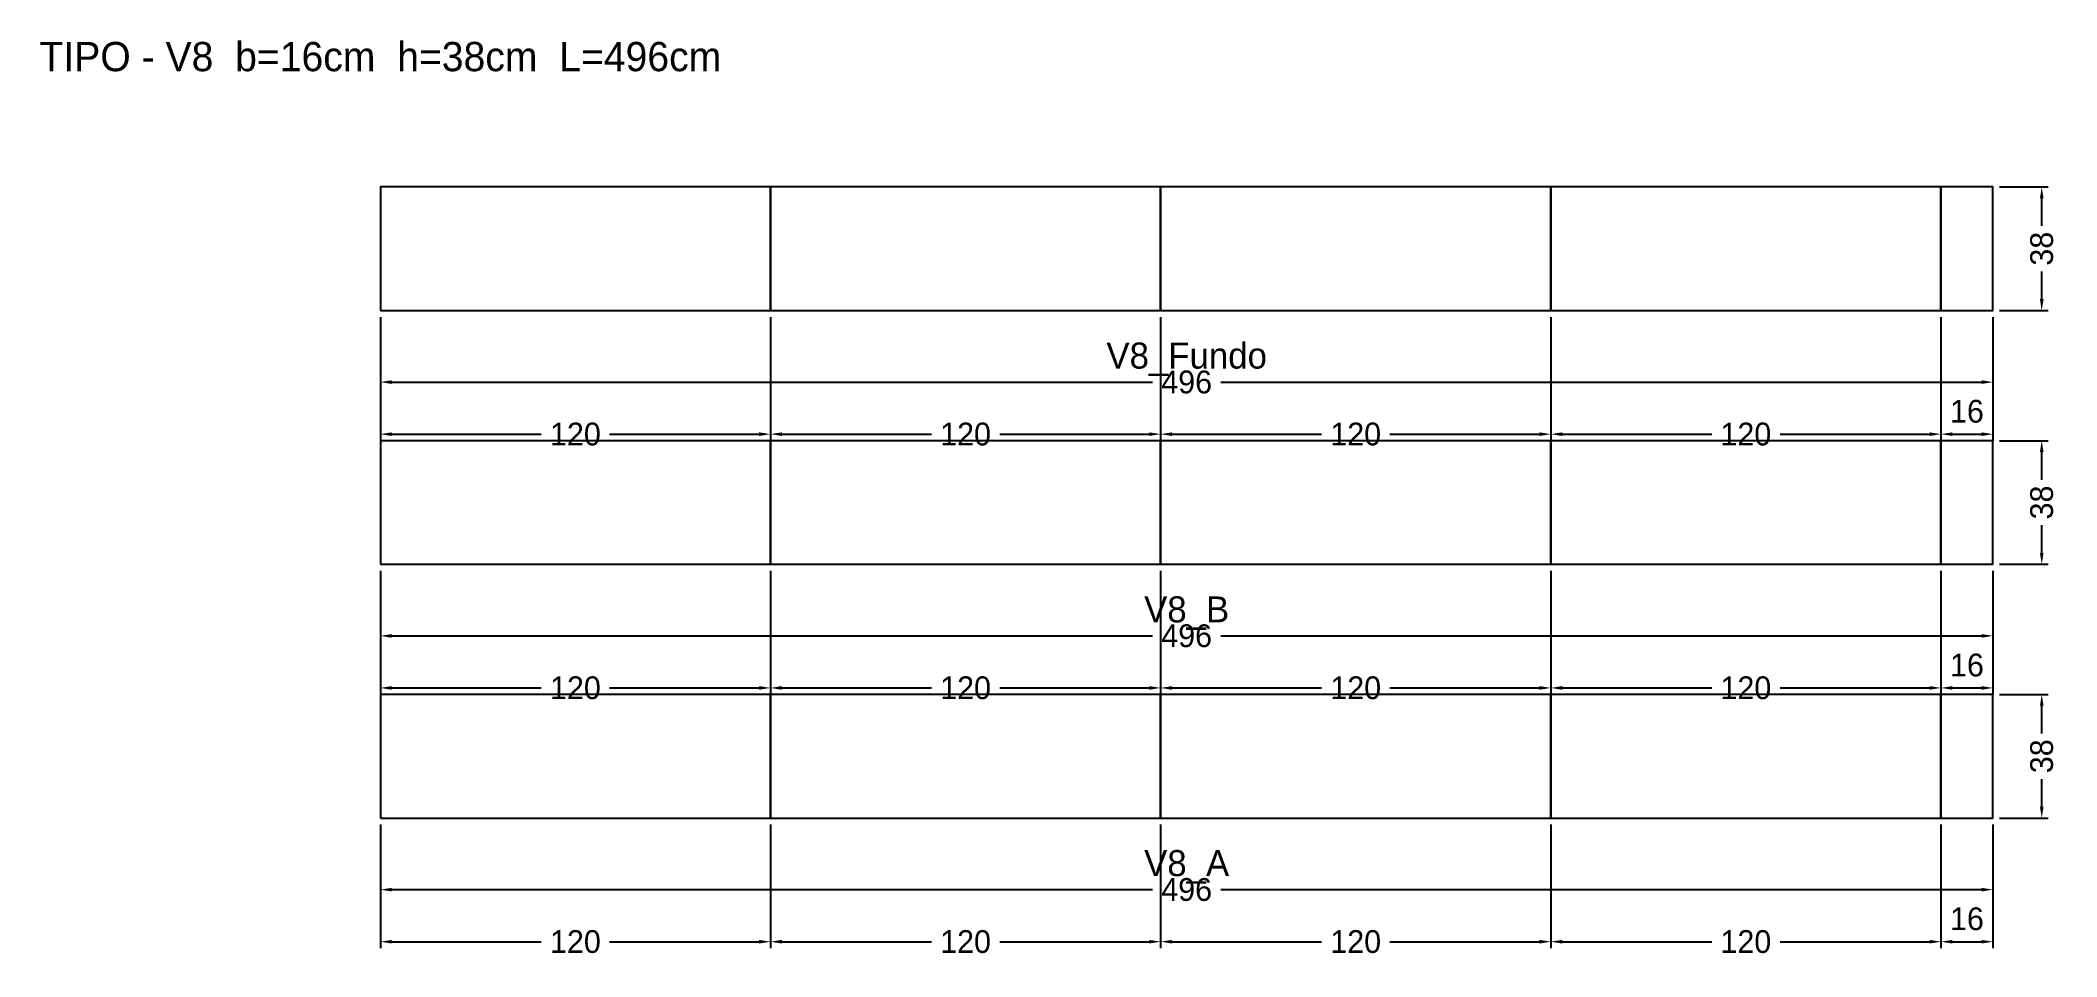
# Model space of a CAD drawing. Header units: metres. Extents: x -105 to 516, y -43 to 239.
import ezdxf

# ---------------------------------------------------------------- set-up
doc = ezdxf.new("R2010")
doc.units = ezdxf.units.M
for name, color, linetype in [('COTA', 3, 'Continuous'), ('NOMENCLATURA', 2, 'Continuous'), ('Paineis', 7, 'Continuous'), ('Texto Secao', 2, 'Continuous')]:
    doc.layers.add(name, color=color, linetype=linetype)
doc.dimstyles.new('COTA_VIG', dxfattribs={"dimtxt": 7, "dimasz": 3.5, "dimexe": 2, "dimexo": 2, "dimgap": 1.5, "dimtad": 1, "dimdec": 1, "dimcen": 2.5, "dimclrd": 3, "dimclre": 3, "dimclrt": 3, "dimazin": 3, "dimtfac": 1, "dimtmove": 0, "dimatfit": 3})

# ---------------------------------------------------------------- blocks, each defined once
blk = doc.blocks.new('_CLOSEDFILLED')
at = {"color": 0, "linetype": 'BYBLOCK'}
blk.add_solid([(-1, 0.16), (0, 0), (-1, -0.16)], dxfattribs=at)
blk = doc.blocks.new('*D1')
at = {"color": 3}
for p, q in [((0, -2), (0, -24)), ((496, -2), (496, -24)), ((3.5, -22), (237.5, -22)), ((258.5, -22), (492.5, -22))]:
    blk.add_line(p, q, dxfattribs=at)
at = {"layer": 'Defpoints'}
for p in [(0, 0), (496, 0), (0, -22)]:
    blk.add_point(p, dxfattribs=at)
at = {"layer": 'COTA', "color": 3, "xscale": 3.5, "yscale": 3.5, "rotation": 180}
blk.add_blockref('_CLOSEDFILLED', (0, -22), dxfattribs=at)
at = {"layer": 'COTA', "color": 3, "xscale": 3.5, "yscale": 3.5}
blk.add_blockref('_CLOSEDFILLED', (496, -22), dxfattribs=at)
at = {"layer": 'COTA', "color": 3, "insert": (248, -22), "char_height": 7, "attachment_point": 5}
blk.add_mtext('496', dxfattribs=at)
blk = doc.blocks.new('*D2')
at = {"color": 3}
for p, q in [((0, -2), (0, -40)), ((120, -2), (120, -40)), ((3.5, -38), (49.5, -38)), ((70.5, -38), (116.5, -38))]:
    blk.add_line(p, q, dxfattribs=at)
at = {"layer": 'Defpoints'}
for p in [(0, 0), (120, 0), (0, -38)]:
    blk.add_point(p, dxfattribs=at)
at = {"layer": 'COTA', "color": 3, "xscale": 3.5, "yscale": 3.5, "rotation": 180}
blk.add_blockref('_CLOSEDFILLED', (0, -38), dxfattribs=at)
at = {"layer": 'COTA', "color": 3, "xscale": 3.5, "yscale": 3.5}
blk.add_blockref('_CLOSEDFILLED', (120, -38), dxfattribs=at)
at = {"layer": 'COTA', "color": 3, "insert": (60, -38), "char_height": 7, "attachment_point": 5}
blk.add_mtext('120', dxfattribs=at)
blk = doc.blocks.new('*D3')
at = {"color": 3}
for p, q in [((120, -2), (120, -40)), ((240, -2), (240, -40)), ((123.5, -38), (169.5, -38)), ((190.5, -38), (236.5, -38))]:
    blk.add_line(p, q, dxfattribs=at)
at = {"layer": 'Defpoints'}
for p in [(120, 0), (240, 0), (120, -38)]:
    blk.add_point(p, dxfattribs=at)
at = {"layer": 'COTA', "color": 3, "xscale": 3.5, "yscale": 3.5, "rotation": 180}
blk.add_blockref('_CLOSEDFILLED', (120, -38), dxfattribs=at)
at = {"layer": 'COTA', "color": 3, "xscale": 3.5, "yscale": 3.5}
blk.add_blockref('_CLOSEDFILLED', (240, -38), dxfattribs=at)
at = {"layer": 'COTA', "color": 3, "insert": (180, -38), "char_height": 7, "attachment_point": 5}
blk.add_mtext('120', dxfattribs=at)
blk = doc.blocks.new('*D4')
at = {"color": 3}
for p, q in [((240, -2), (240, -40)), ((360, -2), (360, -40)), ((243.5, -38), (289.5, -38)), ((310.5, -38), (356.5, -38))]:
    blk.add_line(p, q, dxfattribs=at)
at = {"layer": 'Defpoints'}
for p in [(240, 0), (360, 0), (240, -38)]:
    blk.add_point(p, dxfattribs=at)
at = {"layer": 'COTA', "color": 3, "xscale": 3.5, "yscale": 3.5, "rotation": 180}
blk.add_blockref('_CLOSEDFILLED', (240, -38), dxfattribs=at)
at = {"layer": 'COTA', "color": 3, "xscale": 3.5, "yscale": 3.5}
blk.add_blockref('_CLOSEDFILLED', (360, -38), dxfattribs=at)
at = {"layer": 'COTA', "color": 3, "insert": (300, -38), "char_height": 7, "attachment_point": 5}
blk.add_mtext('120', dxfattribs=at)
blk = doc.blocks.new('*D5')
at = {"color": 3}
for p, q in [((360, -2), (360, -40)), ((480, -2), (480, -40)), ((363.5, -38), (409.5, -38)), ((430.5, -38), (476.5, -38))]:
    blk.add_line(p, q, dxfattribs=at)
at = {"layer": 'Defpoints'}
for p in [(360, 0), (480, 0), (360, -38)]:
    blk.add_point(p, dxfattribs=at)
at = {"layer": 'COTA', "color": 3, "xscale": 3.5, "yscale": 3.5, "rotation": 180}
blk.add_blockref('_CLOSEDFILLED', (360, -38), dxfattribs=at)
at = {"layer": 'COTA', "color": 3, "xscale": 3.5, "yscale": 3.5}
blk.add_blockref('_CLOSEDFILLED', (480, -38), dxfattribs=at)
at = {"layer": 'COTA', "color": 3, "insert": (420, -38), "char_height": 7, "attachment_point": 5}
blk.add_mtext('120', dxfattribs=at)
blk = doc.blocks.new('*D6')
at = {"color": 3}
for p, q in [((480, -2), (480, -40)), ((496, -2), (496, -40)), ((483.5, -38), (492.5, -38))]:
    blk.add_line(p, q, dxfattribs=at)
at = {"layer": 'Defpoints'}
for p in [(480, 0), (496, 0), (480, -38)]:
    blk.add_point(p, dxfattribs=at)
at = {"layer": 'COTA', "color": 3, "xscale": 3.5, "yscale": 3.5, "rotation": 180}
blk.add_blockref('_CLOSEDFILLED', (480, -38), dxfattribs=at)
at = {"layer": 'COTA', "color": 3, "xscale": 3.5, "yscale": 3.5}
blk.add_blockref('_CLOSEDFILLED', (496, -38), dxfattribs=at)
at = {"layer": 'COTA', "color": 3, "insert": (488, -31), "char_height": 7, "attachment_point": 5}
blk.add_mtext('16', dxfattribs=at)
blk = doc.blocks.new('*D7')
at = {"color": 3}
for p, q in [((498, 38), (513, 38)), ((511, 26), (511, 34.5)), ((511, 3.5), (511, 12)), ((498, 0), (513, 0))]:
    blk.add_line(p, q, dxfattribs=at)
at = {"layer": 'Defpoints'}
for p in [(496, 38), (496, 0), (511, 0)]:
    blk.add_point(p, dxfattribs=at)
at = {"layer": 'COTA', "color": 3, "xscale": 3.5, "yscale": 3.5}
for p, rotation in [((511, 38), 90), ((511, 0), 270)]:
    blk.add_blockref('_CLOSEDFILLED', p, dxfattribs=dict(at, rotation=rotation))
at = {"layer": 'COTA', "color": 3, "insert": (511, 19), "char_height": 7, "attachment_point": 5, "rotation": 90}
blk.add_mtext('38', dxfattribs=at)
blk = doc.blocks.new('*D8')
at = {"color": 3}
for p, q in [((0, 76), (0, 54)), ((496, 76), (496, 54)), ((3.5, 56), (237.5, 56)), ((258.5, 56), (492.5, 56))]:
    blk.add_line(p, q, dxfattribs=at)
at = {"layer": 'Defpoints'}
for p in [(0, 78), (496, 78), (0, 56)]:
    blk.add_point(p, dxfattribs=at)
at = {"layer": 'COTA', "color": 3, "xscale": 3.5, "yscale": 3.5, "rotation": 180}
blk.add_blockref('_CLOSEDFILLED', (0, 56), dxfattribs=at)
at = {"layer": 'COTA', "color": 3, "xscale": 3.5, "yscale": 3.5}
blk.add_blockref('_CLOSEDFILLED', (496, 56), dxfattribs=at)
at = {"layer": 'COTA', "color": 3, "insert": (248, 56), "char_height": 7, "attachment_point": 5}
blk.add_mtext('496', dxfattribs=at)
blk = doc.blocks.new('*D9')
at = {"color": 3}
for p, q in [((0, 76), (0, 38)), ((120, 76), (120, 38)), ((3.5, 40), (49.5, 40)), ((70.5, 40), (116.5, 40))]:
    blk.add_line(p, q, dxfattribs=at)
at = {"layer": 'Defpoints'}
for p in [(0, 78), (120, 78), (0, 40)]:
    blk.add_point(p, dxfattribs=at)
at = {"layer": 'COTA', "color": 3, "xscale": 3.5, "yscale": 3.5, "rotation": 180}
blk.add_blockref('_CLOSEDFILLED', (0, 40), dxfattribs=at)
at = {"layer": 'COTA', "color": 3, "xscale": 3.5, "yscale": 3.5}
blk.add_blockref('_CLOSEDFILLED', (120, 40), dxfattribs=at)
at = {"layer": 'COTA', "color": 3, "insert": (60, 40), "char_height": 7, "attachment_point": 5}
blk.add_mtext('120', dxfattribs=at)
blk = doc.blocks.new('*D10')
at = {"color": 3}
for p, q in [((120, 76), (120, 38)), ((240, 76), (240, 38)), ((123.5, 40), (169.5, 40)), ((190.5, 40), (236.5, 40))]:
    blk.add_line(p, q, dxfattribs=at)
at = {"layer": 'Defpoints'}
for p in [(120, 78), (240, 78), (120, 40)]:
    blk.add_point(p, dxfattribs=at)
at = {"layer": 'COTA', "color": 3, "xscale": 3.5, "yscale": 3.5, "rotation": 180}
blk.add_blockref('_CLOSEDFILLED', (120, 40), dxfattribs=at)
at = {"layer": 'COTA', "color": 3, "xscale": 3.5, "yscale": 3.5}
blk.add_blockref('_CLOSEDFILLED', (240, 40), dxfattribs=at)
at = {"layer": 'COTA', "color": 3, "insert": (180, 40), "char_height": 7, "attachment_point": 5}
blk.add_mtext('120', dxfattribs=at)
blk = doc.blocks.new('*D11')
at = {"color": 3}
for p, q in [((240, 76), (240, 38)), ((360, 76), (360, 38)), ((243.5, 40), (289.5, 40)), ((310.5, 40), (356.5, 40))]:
    blk.add_line(p, q, dxfattribs=at)
at = {"layer": 'Defpoints'}
for p in [(240, 78), (360, 78), (240, 40)]:
    blk.add_point(p, dxfattribs=at)
at = {"layer": 'COTA', "color": 3, "xscale": 3.5, "yscale": 3.5, "rotation": 180}
blk.add_blockref('_CLOSEDFILLED', (240, 40), dxfattribs=at)
at = {"layer": 'COTA', "color": 3, "xscale": 3.5, "yscale": 3.5}
blk.add_blockref('_CLOSEDFILLED', (360, 40), dxfattribs=at)
at = {"layer": 'COTA', "color": 3, "insert": (300, 40), "char_height": 7, "attachment_point": 5}
blk.add_mtext('120', dxfattribs=at)
blk = doc.blocks.new('*D12')
at = {"color": 3}
for p, q in [((360, 76), (360, 38)), ((480, 76), (480, 38)), ((363.5, 40), (409.5, 40)), ((430.5, 40), (476.5, 40))]:
    blk.add_line(p, q, dxfattribs=at)
at = {"layer": 'Defpoints'}
for p in [(360, 78), (480, 78), (360, 40)]:
    blk.add_point(p, dxfattribs=at)
at = {"layer": 'COTA', "color": 3, "xscale": 3.5, "yscale": 3.5, "rotation": 180}
blk.add_blockref('_CLOSEDFILLED', (360, 40), dxfattribs=at)
at = {"layer": 'COTA', "color": 3, "xscale": 3.5, "yscale": 3.5}
blk.add_blockref('_CLOSEDFILLED', (480, 40), dxfattribs=at)
at = {"layer": 'COTA', "color": 3, "insert": (420, 40), "char_height": 7, "attachment_point": 5}
blk.add_mtext('120', dxfattribs=at)
blk = doc.blocks.new('*D13')
at = {"color": 3}
for p, q in [((480, 76), (480, 38)), ((496, 76), (496, 38)), ((483.5, 40), (492.5, 40))]:
    blk.add_line(p, q, dxfattribs=at)
at = {"layer": 'Defpoints'}
for p in [(480, 78), (496, 78), (480, 40)]:
    blk.add_point(p, dxfattribs=at)
at = {"layer": 'COTA', "color": 3, "xscale": 3.5, "yscale": 3.5, "rotation": 180}
blk.add_blockref('_CLOSEDFILLED', (480, 40), dxfattribs=at)
at = {"layer": 'COTA', "color": 3, "xscale": 3.5, "yscale": 3.5}
blk.add_blockref('_CLOSEDFILLED', (496, 40), dxfattribs=at)
at = {"layer": 'COTA', "color": 3, "insert": (488, 47), "char_height": 7, "attachment_point": 5}
blk.add_mtext('16', dxfattribs=at)
blk = doc.blocks.new('*D14')
at = {"color": 3}
for p, q in [((498, 116), (513, 116)), ((511, 104), (511, 112.5)), ((511, 81.5), (511, 90)), ((498, 78), (513, 78))]:
    blk.add_line(p, q, dxfattribs=at)
at = {"layer": 'Defpoints'}
for p in [(496, 116), (496, 78), (511, 78)]:
    blk.add_point(p, dxfattribs=at)
at = {"layer": 'COTA', "color": 3, "xscale": 3.5, "yscale": 3.5}
for p, rotation in [((511, 116), 90), ((511, 78), 270)]:
    blk.add_blockref('_CLOSEDFILLED', p, dxfattribs=dict(at, rotation=rotation))
at = {"layer": 'COTA', "color": 3, "insert": (511, 97), "char_height": 7, "attachment_point": 5, "rotation": 90}
blk.add_mtext('38', dxfattribs=at)
blk = doc.blocks.new('*D15')
at = {"color": 3}
for p, q in [((0, 154), (0, 132)), ((496, 154), (496, 132)), ((3.5, 134), (237.5, 134)), ((258.5, 134), (492.5, 134))]:
    blk.add_line(p, q, dxfattribs=at)
at = {"layer": 'Defpoints'}
for p in [(0, 156), (496, 156), (0, 134)]:
    blk.add_point(p, dxfattribs=at)
at = {"layer": 'COTA', "color": 3, "xscale": 3.5, "yscale": 3.5, "rotation": 180}
blk.add_blockref('_CLOSEDFILLED', (0, 134), dxfattribs=at)
at = {"layer": 'COTA', "color": 3, "xscale": 3.5, "yscale": 3.5}
blk.add_blockref('_CLOSEDFILLED', (496, 134), dxfattribs=at)
at = {"layer": 'COTA', "color": 3, "insert": (248, 134), "char_height": 7, "attachment_point": 5}
blk.add_mtext('496', dxfattribs=at)
blk = doc.blocks.new('*D16')
at = {"color": 3}
for p, q in [((0, 154), (0, 116)), ((120, 154), (120, 116)), ((3.5, 118), (49.5, 118)), ((70.5, 118), (116.5, 118))]:
    blk.add_line(p, q, dxfattribs=at)
at = {"layer": 'Defpoints'}
for p in [(0, 156), (120, 156), (0, 118)]:
    blk.add_point(p, dxfattribs=at)
at = {"layer": 'COTA', "color": 3, "xscale": 3.5, "yscale": 3.5, "rotation": 180}
blk.add_blockref('_CLOSEDFILLED', (0, 118), dxfattribs=at)
at = {"layer": 'COTA', "color": 3, "xscale": 3.5, "yscale": 3.5}
blk.add_blockref('_CLOSEDFILLED', (120, 118), dxfattribs=at)
at = {"layer": 'COTA', "color": 3, "insert": (60, 118), "char_height": 7, "attachment_point": 5}
blk.add_mtext('120', dxfattribs=at)
blk = doc.blocks.new('*D17')
at = {"color": 3}
for p, q in [((120, 154), (120, 116)), ((240, 154), (240, 116)), ((123.5, 118), (169.5, 118)), ((190.5, 118), (236.5, 118))]:
    blk.add_line(p, q, dxfattribs=at)
at = {"layer": 'Defpoints'}
for p in [(120, 156), (240, 156), (120, 118)]:
    blk.add_point(p, dxfattribs=at)
at = {"layer": 'COTA', "color": 3, "xscale": 3.5, "yscale": 3.5, "rotation": 180}
blk.add_blockref('_CLOSEDFILLED', (120, 118), dxfattribs=at)
at = {"layer": 'COTA', "color": 3, "xscale": 3.5, "yscale": 3.5}
blk.add_blockref('_CLOSEDFILLED', (240, 118), dxfattribs=at)
at = {"layer": 'COTA', "color": 3, "insert": (180, 118), "char_height": 7, "attachment_point": 5}
blk.add_mtext('120', dxfattribs=at)
blk = doc.blocks.new('*D18')
at = {"color": 3}
for p, q in [((240, 154), (240, 116)), ((360, 154), (360, 116)), ((243.5, 118), (289.5, 118)), ((310.5, 118), (356.5, 118))]:
    blk.add_line(p, q, dxfattribs=at)
at = {"layer": 'Defpoints'}
for p in [(240, 156), (360, 156), (240, 118)]:
    blk.add_point(p, dxfattribs=at)
at = {"layer": 'COTA', "color": 3, "xscale": 3.5, "yscale": 3.5, "rotation": 180}
blk.add_blockref('_CLOSEDFILLED', (240, 118), dxfattribs=at)
at = {"layer": 'COTA', "color": 3, "xscale": 3.5, "yscale": 3.5}
blk.add_blockref('_CLOSEDFILLED', (360, 118), dxfattribs=at)
at = {"layer": 'COTA', "color": 3, "insert": (300, 118), "char_height": 7, "attachment_point": 5}
blk.add_mtext('120', dxfattribs=at)
blk = doc.blocks.new('*D19')
at = {"color": 3}
for p, q in [((360, 154), (360, 116)), ((480, 154), (480, 116)), ((363.5, 118), (409.5, 118)), ((430.5, 118), (476.5, 118))]:
    blk.add_line(p, q, dxfattribs=at)
at = {"layer": 'Defpoints'}
for p in [(360, 156), (480, 156), (360, 118)]:
    blk.add_point(p, dxfattribs=at)
at = {"layer": 'COTA', "color": 3, "xscale": 3.5, "yscale": 3.5, "rotation": 180}
blk.add_blockref('_CLOSEDFILLED', (360, 118), dxfattribs=at)
at = {"layer": 'COTA', "color": 3, "xscale": 3.5, "yscale": 3.5}
blk.add_blockref('_CLOSEDFILLED', (480, 118), dxfattribs=at)
at = {"layer": 'COTA', "color": 3, "insert": (420, 118), "char_height": 7, "attachment_point": 5}
blk.add_mtext('120', dxfattribs=at)
blk = doc.blocks.new('*D20')
at = {"color": 3}
for p, q in [((480, 154), (480, 116)), ((496, 154), (496, 116)), ((483.5, 118), (492.5, 118))]:
    blk.add_line(p, q, dxfattribs=at)
at = {"layer": 'Defpoints'}
for p in [(480, 156), (496, 156), (480, 118)]:
    blk.add_point(p, dxfattribs=at)
at = {"layer": 'COTA', "color": 3, "xscale": 3.5, "yscale": 3.5, "rotation": 180}
blk.add_blockref('_CLOSEDFILLED', (480, 118), dxfattribs=at)
at = {"layer": 'COTA', "color": 3, "xscale": 3.5, "yscale": 3.5}
blk.add_blockref('_CLOSEDFILLED', (496, 118), dxfattribs=at)
at = {"layer": 'COTA', "color": 3, "insert": (488, 125), "char_height": 7, "attachment_point": 5}
blk.add_mtext('16', dxfattribs=at)
blk = doc.blocks.new('*D21')
at = {"color": 3}
for p, q in [((498, 194), (513, 194)), ((511, 182), (511, 190.5)), ((511, 159.5), (511, 168)), ((498, 156), (513, 156))]:
    blk.add_line(p, q, dxfattribs=at)
at = {"layer": 'Defpoints'}
for p in [(496, 194), (496, 156), (511, 156)]:
    blk.add_point(p, dxfattribs=at)
at = {"layer": 'COTA', "color": 3, "xscale": 3.5, "yscale": 3.5}
for p, rotation in [((511, 194), 90), ((511, 156), 270)]:
    blk.add_blockref('_CLOSEDFILLED', p, dxfattribs=dict(at, rotation=rotation))
at = {"layer": 'COTA', "color": 3, "insert": (511, 175), "char_height": 7, "attachment_point": 5, "rotation": 90}
blk.add_mtext('38', dxfattribs=at)

msp = doc.modelspace()

# ---------------------------------------------------------------- linework, layer by layer
at = {"layer": 'Paineis'}
for points in [[(0, 156), (120, 156), (120, 194), (0, 194)], [(120, 156), (240, 156), (240, 194), (120, 194)], [(240, 156), (360, 156), (360, 194), (240, 194)], [(360, 156), (480, 156), (480, 194), (360, 194)], [(480, 156), (496, 156), (496, 194), (480, 194)], [(0, 78), (120, 78), (120, 116), (0, 116)], [(120, 78), (240, 78), (240, 116), (120, 116)], [(240, 78), (360, 78), (360, 116), (240, 116)], [(360, 78), (480, 78), (480, 116), (360, 116)], [(480, 78), (496, 78), (496, 116), (480, 116)], [(0, 0), (120, 0), (120, 38), (0, 38)], [(120, 0), (240, 0), (240, 38), (120, 38)], [(240, 0), (360, 0), (360, 38), (240, 38)], [(360, 0), (480, 0), (480, 38), (360, 38)], [(480, 0), (496, 0), (496, 38), (480, 38)]]:
    msp.add_lwpolyline(points, close=True, dxfattribs=at)

# ---------------------------------------------------------------- texts
at = {"layer": 'NOMENCLATURA', "insert": (0, 234), "char_height": 9, "width": 516, "attachment_point": 5}
msp.add_mtext('TIPO - V8  b=16cm  h=38cm  L=496cm', dxfattribs=at)
at = {"layer": 'Texto Secao', "char_height": 8, "width": 516, "attachment_point": 5}
for s, insert in [('V8_Fundo', (248, 141)), ('V8_B', (248, 63)), ('V8_A', (248, -15))]:
    msp.add_mtext(s, dxfattribs=dict(at, insert=insert))

# ---------------------------------------------------------------- dimensions: what is measured, and where the dimension line sits
at = {"layer": 'COTA'}
for base, p1, p2, picture, middle in [((511, 156), (496, 156), (496, 194), '*D21', (511, 175)), ((511, 78), (496, 78), (496, 116), '*D14', (511, 97)), ((511, 0), (496, 0), (496, 38), '*D7', (511, 19))]:
    dim = msp.add_linear_dim(base=base, p1=p1, p2=p2, angle=90, dimstyle='COTA_VIG', dxfattribs=at)
    dim.commit()
    dim.dimension.update_dxf_attribs({"geometry": picture, "text_midpoint": middle})
for base, p1, p2, picture, middle in [((0, 134), (0, 156), (496, 156), '*D15', (248, 134)), ((0, 118), (0, 156), (120, 156), '*D16', (60, 118)), ((120, 118), (120, 156), (240, 156), '*D17', (180, 118)), ((240, 118), (240, 156), (360, 156), '*D18', (300, 118)), ((360, 118), (360, 156), (480, 156), '*D19', (420, 118)), ((480, 118), (480, 156), (496, 156), '*D20', (488, 125)), ((0, 56), (0, 78), (496, 78), '*D8', (248, 56)), ((0, 40), (0, 78), (120, 78), '*D9', (60, 40)), ((120, 40), (120, 78), (240, 78), '*D10', (180, 40)), ((240, 40), (240, 78), (360, 78), '*D11', (300, 40)), ((360, 40), (360, 78), (480, 78), '*D12', (420, 40)), ((480, 40), (480, 78), (496, 78), '*D13', (488, 47)), ((0, -22), (0, 0), (496, 0), '*D1', (248, -22)), ((0, -38), (0, 0), (120, 0), '*D2', (60, -38)), ((120, -38), (120, 0), (240, 0), '*D3', (180, -38)), ((240, -38), (240, 0), (360, 0), '*D4', (300, -38)), ((360, -38), (360, 0), (480, 0), '*D5', (420, -38)), ((480, -38), (480, 0), (496, 0), '*D6', (488, -31))]:
    dim = msp.add_linear_dim(base=base, p1=p1, p2=p2, dimstyle='COTA_VIG', dxfattribs=at)
    dim.commit()
    dim.dimension.update_dxf_attribs({"geometry": picture, "text_midpoint": middle})

doc.saveas('drawing.dxf')
